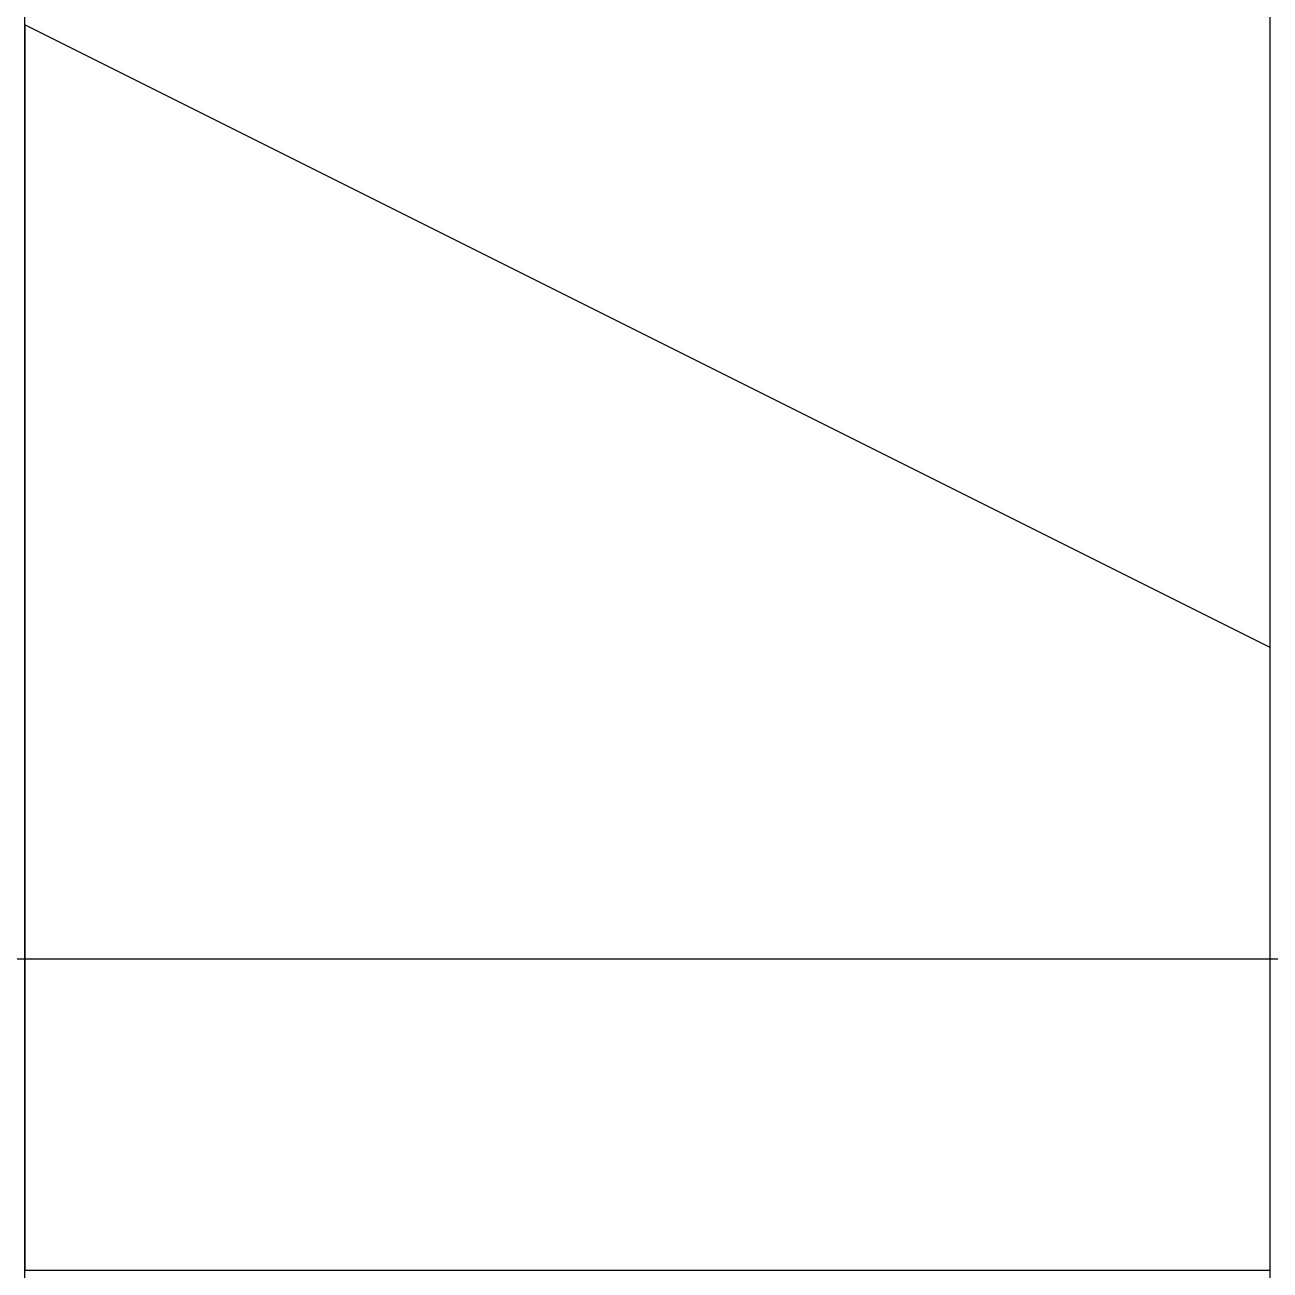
# Model space of a CAD drawing. Header units: millimetres. Extents: x 1752.83145 to 1752.83545, y 2102.16024 to 2102.16424.
import ezdxf

# ---------------------------------------------------------------- set-up
doc = ezdxf.new("R2010")
doc.units = ezdxf.units.MM
doc.header["$PDMODE"] = 2
doc.layers.add('Level 7', color=9, linetype='Continuous', lineweight=0, true_color=0xc8c8c8)

# ---------------------------------------------------------------- blocks, each defined once
blk = doc.blocks.new('01068A')
at = {"layer": 'Level 7', "color": 2, "linetype": 'Continuous', "lineweight": 30, "flags": 128}
blk.add_lwpolyline([(-0.002, 0.002), (-0.002, -0.002), (0.002, -0.002), (0.002, 0), (-0.002, 0.002)], dxfattribs=at)

msp = doc.modelspace()

# ---------------------------------------------------------------- linework, layer by layer
for p in [(1752.8314513, 2102.1612422), (1752.8354513, 2102.1612422)]:
    msp.add_point(p)

# ---------------------------------------------------------------- block references
at = {"color": 2, "linetype": 'Continuous', "lineweight": 13}
msp.add_blockref('01068A', (1752.8334513, 2102.1622422), dxfattribs=at)

doc.saveas('drawing.dxf')
